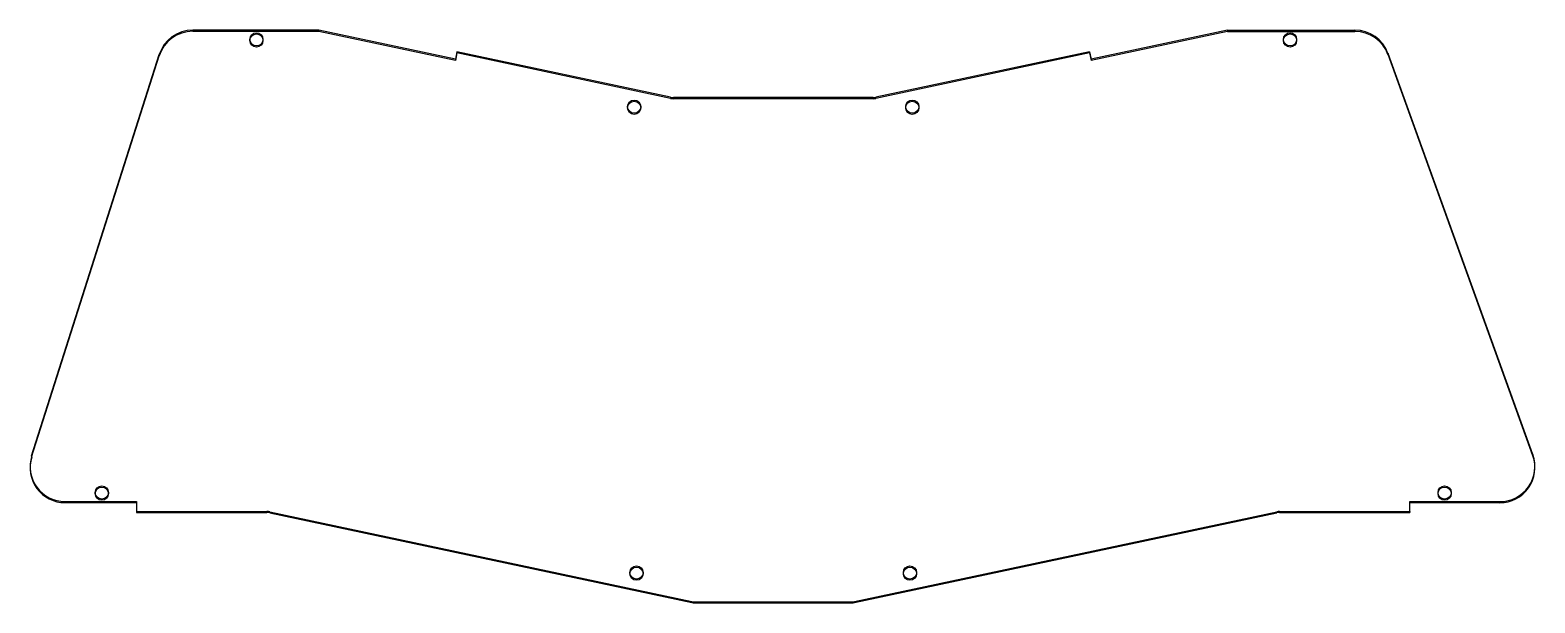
# Model space of a CAD drawing. Header units: millimetres. Extents: x -169 to 173, y -30 to 100.
import ezdxf

# ---------------------------------------------------------------- set-up
doc = ezdxf.new("R2010")
doc.units = ezdxf.units.MM
doc.layers.add('Body009', color=7, linetype='CONTINUOUS')

msp = doc.modelspace()

# ---------------------------------------------------------------- linework, layer by layer
at = {"layer": 'Body009'}
for p, q in [((-132.176, 100.469, -8.36891), (-132.176, 100.208, -11.3575)), ((-103.473, 100.469, -8.36891), (-132.176, 100.469, -8.36891)), ((-132.176, 100.469, -8.36891), (-132.176, 100.208, -11.3575)), ((-103.473, 100.469, -8.36891), (-132.176, 100.469, -8.36891)), ((-103.473, 100.208, -11.3575), (-132.176, 100.208, -11.3575)), ((-103.473, 100.208, -11.3575), (-132.176, 100.208, -11.3575)), ((-103.473, 100.469, -8.36891), (-103.473, 100.208, -11.3575)), ((-72.3688, 93.8577, -7.79049), (-103.473, 100.469, -8.36891)), ((-103.473, 100.469, -8.36891), (-103.473, 100.208, -11.3575)), ((-72.3688, 93.8577, -7.79049), (-103.473, 100.469, -8.36891)), ((-72.3688, 93.5962, -10.7791), (-103.473, 100.208, -11.3575)), ((-72.3688, 93.5962, -10.7791), (-103.473, 100.208, -11.3575)), ((103.473, 100.469, -8.36891), (72.3688, 93.8577, -7.79049)), ((103.473, 100.469, -8.36891), (72.3688, 93.8577, -7.79049)), ((103.473, 100.208, -11.3575), (72.3688, 93.5962, -10.7791)), ((103.473, 100.208, -11.3575), (72.3688, 93.5962, -10.7791)), ((103.473, 100.469, -8.36891), (103.473, 100.208, -11.3575)), ((103.473, 100.469, -8.36891), (132.466, 100.469, -8.36891)), ((103.473, 100.469, -8.36891), (103.473, 100.208, -11.3575)), ((103.473, 100.469, -8.36891), (132.466, 100.469, -8.36891)), ((103.473, 100.208, -11.3575), (132.466, 100.208, -11.3575)), ((103.473, 100.208, -11.3575), (132.466, 100.208, -11.3575)), ((132.466, 100.469, -8.36891), (132.466, 100.208, -11.3575)), ((132.466, 100.469, -8.36891), (132.466, 100.208, -11.3575)), ((-116.18, 98.3863, -8.18669), (-116.18, 98.1248, -11.1753)), ((-116.18, 98.3863, -8.18669), (-116.18, 98.1248, -11.1753)), ((119.18, 98.3863, -8.18669), (119.18, 98.1248, -11.1753)), ((119.18, 98.3863, -8.18669), (119.18, 98.1248, -11.1753)), ((-168.867, 3.58199, 0.10761), (-139.802, 94.9081, -7.88238)), ((-168.867, 3.58199, 0.10761), (-139.802, 94.9081, -7.88238)), ((-168.867, 3.32053, -2.88097), (-139.802, 94.6466, -10.871)), ((-168.867, 3.32053, -2.88097), (-139.802, 94.6466, -10.871)), ((-139.802, 94.9081, -7.88238), (-139.802, 94.6466, -10.871)), ((-139.802, 94.9081, -7.88238), (-139.802, 94.6466, -10.871)), ((-72.005, 95.5561, -7.93908), (-72.3688, 93.8577, -7.79049)), ((-72.005, 95.5561, -7.93908), (-72.3688, 93.8577, -7.79049)), ((-72.005, 95.2947, -10.9277), (-72.3688, 93.5962, -10.7791)), ((-72.005, 95.2947, -10.9277), (-72.3688, 93.5962, -10.7791)), ((-72.3688, 93.8577, -7.79049), (-72.3688, 93.5962, -10.7791)), ((-72.3688, 93.8577, -7.79049), (-72.3688, 93.5962, -10.7791)), ((-72.005, 95.5561, -7.93908), (-72.005, 95.2947, -10.9277)), ((-23.3606, 85.2164, -7.03447), (-72.005, 95.5561, -7.93908)), ((-72.005, 95.5561, -7.93908), (-72.005, 95.2947, -10.9277)), ((-23.3606, 85.2164, -7.03447), (-72.005, 95.5561, -7.93908)), ((-23.3606, 84.955, -10.0231), (-72.005, 95.2947, -10.9277)), ((-23.3606, 84.955, -10.0231), (-72.005, 95.2947, -10.9277)), ((72.005, 95.5561, -7.93908), (23.3606, 85.2164, -7.03447)), ((72.005, 95.5561, -7.93908), (23.3606, 85.2164, -7.03447)), ((72.005, 95.2947, -10.9277), (23.3606, 84.955, -10.0231)), ((72.005, 95.2947, -10.9277), (23.3606, 84.955, -10.0231)), ((72.005, 95.5561, -7.93908), (72.005, 95.2947, -10.9277)), ((72.005, 95.5561, -7.93908), (72.3688, 93.8577, -7.79049)), ((72.005, 95.5561, -7.93908), (72.005, 95.2947, -10.9277)), ((72.005, 95.5561, -7.93908), (72.3688, 93.8577, -7.79049)), ((72.005, 95.2947, -10.9277), (72.3688, 93.5962, -10.7791)), ((72.005, 95.2947, -10.9277), (72.3688, 93.5962, -10.7791)), ((72.3688, 93.8577, -7.79049), (72.3688, 93.5962, -10.7791)), ((72.3688, 93.8577, -7.79049), (72.3688, 93.5962, -10.7791)), ((139.994, 95.1969, -7.90765), (139.994, 94.9355, -10.8962)), ((172.968, 3.87081, 0.08234), (139.994, 95.1969, -7.90765)), ((139.994, 95.1969, -7.90765), (139.994, 94.9355, -10.8962)), ((172.968, 3.87081, 0.08234), (139.994, 95.1969, -7.90765)), ((172.968, 3.60934, -2.90624), (139.994, 94.9355, -10.8962)), ((172.968, 3.60934, -2.90624), (139.994, 94.9355, -10.8962)), ((-30.1634, 83.0829, -6.84782), (-30.1634, 82.8215, -9.8364)), ((-30.1634, 83.0829, -6.84782), (-30.1634, 82.8215, -9.8364)), ((-23.3606, 85.2164, -7.03447), (-23.3606, 84.955, -10.0231)), ((-23.3606, 85.2164, -7.03447), (-23.3606, 84.955, -10.0231)), ((-22.7369, 85.1509, -7.02874), (-22.7369, 84.8894, -10.0173)), ((22.7369, 85.1509, -7.02874), (-22.7369, 85.1509, -7.02874)), ((-22.7369, 85.1509, -7.02874), (-22.7369, 84.8894, -10.0173)), ((22.7369, 85.1509, -7.02874), (-22.7369, 85.1509, -7.02874)), ((22.7369, 84.8894, -10.0173), (-22.7369, 84.8894, -10.0173)), ((22.7369, 84.8894, -10.0173), (-22.7369, 84.8894, -10.0173)), ((22.7369, 85.1509, -7.02874), (22.7369, 84.8894, -10.0173)), ((22.7369, 85.1509, -7.02874), (22.7369, 84.8894, -10.0173)), ((23.3606, 85.2164, -7.03447), (23.3606, 84.955, -10.0231)), ((23.3606, 85.2164, -7.03447), (23.3606, 84.955, -10.0231)), ((33.1634, 83.0829, -6.84782), (33.1634, 82.8215, -9.8364)), ((33.1634, 83.0829, -6.84782), (33.1634, 82.8215, -9.8364)), ((-168.867, 3.58199, 0.10761), (-168.867, 3.32053, -2.88097)), ((-168.867, 3.58199, 0.10761), (-168.867, 3.32053, -2.88097)), ((172.968, 3.87081, 0.08234), (172.968, 3.60934, -2.90624)), ((172.968, 3.87081, 0.08234), (172.968, 3.60934, -2.90624)), ((-161.241, -6.79614, 1.01558), (-161.241, -7.05761, -1.973)), ((-161.241, -6.79614, 1.01558), (-144.955, -6.79614, 1.01558)), ((-161.241, -6.79614, 1.01558), (-161.241, -7.05761, -1.973)), ((-161.241, -6.79614, 1.01558), (-144.955, -6.79614, 1.01558)), ((-151.377, -4.7382, 0.83554), (-151.377, -4.99967, -2.15305)), ((-151.377, -4.7382, 0.83554), (-151.377, -4.99967, -2.15305)), ((-144.955, -6.79614, 1.01558), (-144.955, -7.05761, -1.973)), ((-144.955, -6.79614, 1.01558), (-144.955, -7.05761, -1.973)), ((-144.955, -6.79614, 1.01558), (-144.955, -9.05, 1.21277)), ((-144.955, -6.79614, 1.01558), (-144.955, -9.05, 1.21277)), ((144.955, -6.79614, 1.01558), (144.955, -7.05761, -1.973)), ((144.955, -9.05, 1.21277), (144.955, -6.79614, 1.01558)), ((144.955, -6.79614, 1.01558), (144.955, -7.05761, -1.973)), ((144.955, -6.79614, 1.01558), (165.44, -6.79614, 1.01558)), ((144.955, -9.05, 1.21277), (144.955, -6.79614, 1.01558)), ((144.955, -6.79614, 1.01558), (165.44, -6.79614, 1.01558)), ((154.377, -4.7382, 0.83554), (154.377, -4.99967, -2.15305)), ((154.377, -4.7382, 0.83554), (154.377, -4.99967, -2.15305)), ((165.44, -6.79614, 1.01558), (165.44, -7.05761, -1.973)), ((165.44, -6.79614, 1.01558), (165.44, -7.05761, -1.973)), ((-161.241, -7.05761, -1.973), (-144.955, -7.05761, -1.973)), ((-161.241, -7.05761, -1.973), (-144.955, -7.05761, -1.973)), ((-144.955, -7.05761, -1.973), (-144.955, -9.31147, -1.77582)), ((-144.955, -7.05761, -1.973), (-144.955, -9.31147, -1.77582)), ((-144.955, -9.05, 1.21277), (-144.955, -9.31147, -1.77582)), ((-144.955, -9.05, 1.21277), (-144.955, -9.31147, -1.77582)), ((-144.955, -9.05, 1.21277), (-115.27, -9.05, 1.21277)), ((-144.955, -9.05, 1.21277), (-115.27, -9.05, 1.21277)), ((-144.955, -9.31147, -1.77582), (-115.27, -9.31147, -1.77582)), ((-144.955, -9.31147, -1.77582), (-115.27, -9.31147, -1.77582)), ((-115.27, -9.05, 1.21277), (-115.27, -9.31147, -1.77582)), ((-115.27, -9.05, 1.21277), (-115.27, -9.31147, -1.77582)), ((-114.646, -9.11556, 1.2185), (-114.646, -9.37702, -1.77008)), ((-114.646, -9.11556, 1.2185), (-114.646, -9.37702, -1.77008)), ((-114.646, -9.11556, 1.2185), (-18.5402, -29.5436, 3.00572)), ((-114.646, -9.11556, 1.2185), (-18.5402, -29.5436, 3.00572)), ((-114.646, -9.37702, -1.77008), (-18.5402, -29.805, 0.01714)), ((-114.646, -9.37702, -1.77008), (-18.5402, -29.805, 0.01714)), ((18.5402, -29.5436, 3.00572), (114.646, -9.11556, 1.2185)), ((18.5402, -29.5436, 3.00572), (114.646, -9.11556, 1.2185)), ((18.5402, -29.805, 0.01714), (114.646, -9.37702, -1.77008)), ((18.5402, -29.805, 0.01714), (114.646, -9.37702, -1.77008)), ((114.646, -9.11556, 1.2185), (114.646, -9.37702, -1.77008)), ((114.646, -9.11556, 1.2185), (114.646, -9.37702, -1.77008)), ((115.27, -9.05, 1.21277), (115.27, -9.31147, -1.77582)), ((115.27, -9.05, 1.21277), (115.27, -9.31147, -1.77582)), ((115.27, -9.05, 1.21277), (144.955, -9.05, 1.21277)), ((115.27, -9.05, 1.21277), (144.955, -9.05, 1.21277)), ((115.27, -9.31147, -1.77582), (144.955, -9.31147, -1.77582)), ((115.27, -9.31147, -1.77582), (144.955, -9.31147, -1.77582)), ((144.955, -9.31147, -1.77582), (144.955, -7.05761, -1.973)), ((144.955, -7.05761, -1.973), (165.44, -7.05761, -1.973)), ((144.955, -9.31147, -1.77582), (144.955, -7.05761, -1.973)), ((144.955, -7.05761, -1.973), (165.44, -7.05761, -1.973)), ((144.955, -9.05, 1.21277), (144.955, -9.31147, -1.77582)), ((144.955, -9.05, 1.21277), (144.955, -9.31147, -1.77582)), ((-29.6363, -22.9679, 2.43043), (-29.6363, -23.2294, -0.55816)), ((-29.6363, -22.9679, 2.43043), (-29.6363, -23.2294, -0.55816)), ((32.6363, -22.9679, 2.43043), (32.6363, -23.2294, -0.55816)), ((32.6363, -22.9679, 2.43043), (32.6363, -23.2294, -0.55816)), ((-18.5402, -29.5436, 3.00572), (-18.5402, -29.805, 0.01714)), ((-18.5402, -29.5436, 3.00572), (-18.5402, -29.805, 0.01714)), ((-17.9165, -29.6091, 3.01146), (-17.9165, -29.8706, 0.02288)), ((-17.9165, -29.6091, 3.01146), (-17.9165, -29.8706, 0.02288)), ((-17.9165, -29.6091, 3.01146), (17.9165, -29.6091, 3.01146)), ((-17.9165, -29.6091, 3.01146), (17.9165, -29.6091, 3.01146)), ((-17.9165, -29.8706, 0.02288), (17.9165, -29.8706, 0.02288)), ((-17.9165, -29.8706, 0.02288), (17.9165, -29.8706, 0.02288)), ((17.9165, -29.6091, 3.01146), (17.9165, -29.8706, 0.02288)), ((17.9165, -29.6091, 3.01146), (17.9165, -29.8706, 0.02288)), ((18.5402, -29.5436, 3.00572), (18.5402, -29.805, 0.01714)), ((18.5402, -29.5436, 3.00572), (18.5402, -29.805, 0.01714))]:
    msp.add_line(p, q, dxfattribs=at)
for centre in [(-117.68, 98.3863), (-117.68, 98.3863), (-117.68, 98.1248), (-117.68, 98.1248), (117.68, 98.3863), (117.68, 98.3863), (117.68, 98.1248), (117.68, 98.1248), (-31.6634, 83.0829), (-31.6634, 83.0829), (-31.6634, 82.8215), (-31.6634, 82.8215), (31.6634, 83.0829), (31.6634, 83.0829), (31.6634, 82.8215), (31.6634, 82.8215), (-152.877, -4.7382), (-152.877, -4.7382), (152.877, -4.7382), (152.877, -4.7382), (-152.877, -4.99967), (-152.877, -4.99967), (152.877, -4.99967), (152.877, -4.99967), (-31.1363, -22.9679), (-31.1363, -22.9679), (-31.1363, -23.2294), (-31.1363, -23.2294), (31.1363, -22.9679), (31.1363, -22.9679), (31.1363, -23.2294), (31.1363, -23.2294)]:
    msp.add_circle(centre, 1.5, dxfattribs=at)
for centre, radius, start, end in [((-132.176, 92.4995, -7.67166), 7.99722, 90, 162.472), ((-132.176, 92.4995, -7.67166), 7.99722, 90, 162.472), ((-132.176, 92.2381, -10.6602), 7.99722, 90, 162.472), ((-132.176, 92.2381, -10.6602), 7.99722, 90, 162.472), ((132.466, 92.4995, -7.67166), 7.96956, 19.7138, 90.0002), ((132.466, 92.4995, -7.67166), 7.96956, 19.7138, 90.0002), ((132.466, 92.2381, -10.6602), 7.96956, 19.7138, 90.0002), ((132.466, 92.2381, -10.6602), 7.96956, 19.7138, 90.0002), ((-22.7369, 88.1283, -7.28923), 2.97746, -102.09, -90), ((-22.7369, 88.1283, -7.28923), 2.97746, -102.09, -90), ((-22.7369, 87.8669, -10.2778), 2.97746, -102.09, -90), ((-22.7369, 87.8669, -10.2778), 2.97746, -102.09, -90), ((22.7369, 88.1283, -7.28923), 2.97796, -90, -77.9098), ((22.7369, 88.1283, -7.28923), 2.97796, -90, -77.9098), ((22.7369, 87.8669, -10.2778), 2.97796, -90, -77.9098), ((22.7369, 87.8669, -10.2778), 2.97796, -90, -77.9098), ((-161.241, 1.17341, 0.31834), 7.96956, 162.472, -90), ((-161.241, 1.17341, 0.31834), 7.96956, 162.472, -90), ((165.44, 1.17341, 0.31834), 7.99652, -90, 19.7138), ((165.44, 1.17341, 0.31834), 7.99652, -90, 19.7138), ((165.44, 0.91195, -2.67025), 7.99652, -90, 19.7138), ((165.44, 0.91195, -2.67025), 7.99652, -90, 19.7138), ((-161.241, 0.91195, -2.67025), 7.96956, 162.472, -90), ((-161.241, 0.91195, -2.67025), 7.96956, 162.472, -90), ((-115.27, -12.0275, 1.47326), 2.97746, 77.9098, 90), ((-115.27, -12.0275, 1.47326), 2.97746, 77.9098, 90), ((-115.27, -12.2889, -1.51532), 2.97746, 77.9098, 90), ((-115.27, -12.2889, -1.51532), 2.97746, 77.9098, 90), ((115.27, -12.0275, 1.47326), 2.97796, 90, 102.09), ((115.27, -12.0275, 1.47326), 2.97796, 90, 102.09), ((115.27, -12.2889, -1.51532), 2.97796, 90, 102.09), ((115.27, -12.2889, -1.51532), 2.97796, 90, 102.09), ((-17.9165, -26.6317, 2.75097), 2.97746, -102.09, -90), ((-17.9165, -26.6317, 2.75097), 2.97746, -102.09, -90), ((-17.9165, -26.8931, -0.23762), 2.97746, -102.09, -90), ((-17.9165, -26.8931, -0.23762), 2.97746, -102.09, -90), ((17.9165, -26.6317, 2.75097), 2.97796, -90, -77.9098), ((17.9165, -26.6317, 2.75097), 2.97796, -90, -77.9098), ((17.9165, -26.8931, -0.23762), 2.97796, -90, -77.9098), ((17.9165, -26.8931, -0.23762), 2.97796, -90, -77.9098)]:
    msp.add_arc(centre, radius, start, end, dxfattribs=at)

doc.saveas('drawing.dxf')
